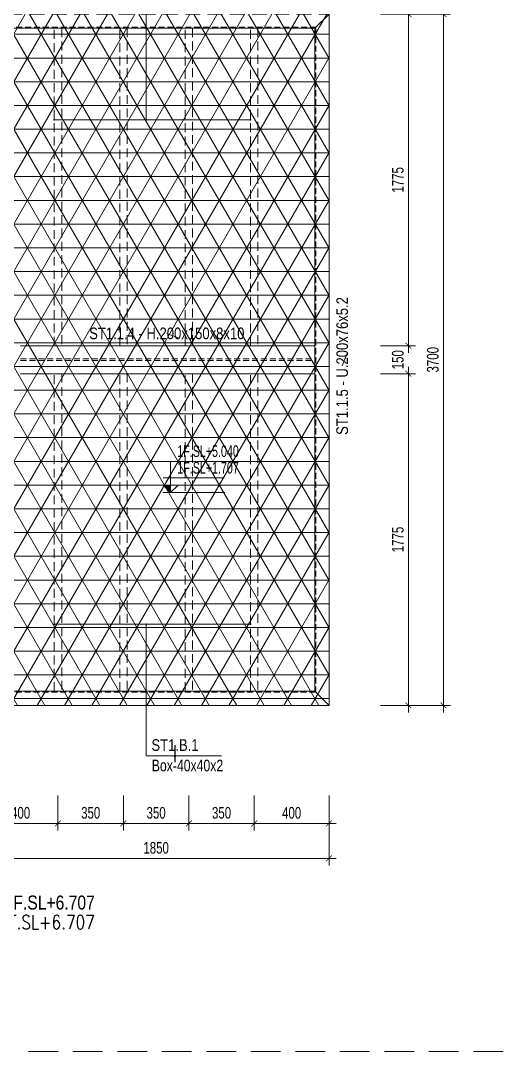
# Model space of a CAD drawing. Header units: millimetres. Extents: x 80771 to 163038, y -101774 to -59328.
# Drawn here: x 87159 to 89736, y -80503 to -74986 of the extents above; entities that cross this region are included whole.
import ezdxf
from ezdxf.enums import TextEntityAlignment as Align

# ---------------------------------------------------------------- set-up
doc = ezdxf.new("R2010")
doc.units = ezdxf.units.MM
doc.linetypes.add('HIDDEN2', pattern=[4.7625, 3.175, -1.5875])
for name, color, linetype, lineweight in [('$0$NDC_S_ANNO', 7, 'Continuous', 20), ('$0$NDC_S_DIM', 1, 'Continuous', 15), ('NDC_S-ANNO', 7, 'Continuous', 20), ('NDC_S-BEAM-NAME-VERT', 7, 'Continuous', 20), ('NDC_S-BEAM-STEL', 30, 'HIDDEN2', 18), ('NDC_S-DIMS', 1, 'Continuous', 15), ('NDC_S-HIDN', 8, 'HIDDEN2', 13), ('NDC_S-TEXT-SYMB', 7, 'Continuous', 20), ('NDC_S-TEXT-VIE', 7, 'Continuous', 20), ('NDC_S_ANNO', 7, 'Continuous', 20), ('NDC_S_BEAM NAME', 7, 'Continuous', 9), ('NDC_S_CONTINUOUS', 3, 'Continuous', 20), ('NDC_S_DIM', 1, 'Continuous', 15), ('NDC_S_ENG TITLE', 3, 'Continuous', 20), ('NDC_S_HATCH MATERIAL', 8, 'Continuous', 13), ('NDC_S_HIDDEN', 8, 'HIDDEN2', 13), ('NDC_S_TEXT SYMBOL', 7, 'Continuous', 20), ('NDC_S_VN TITLE', 6, 'Continuous', 35)]:
    doc.layers.add(name, color=color, linetype=linetype, lineweight=lineweight)
doc.styles.add('$0$ARIAL', font='arial.ttf', dxfattribs={"width": 0.8})
doc.styles.add('$0$NDC_DIM', font='', dxfattribs={"width": 0.75})
doc.styles.add('ARIAL', font='arial.ttf', dxfattribs={"width": 0.8})
doc.styles.add('NDC_ANNO', font='', dxfattribs={"width": 0.8})
doc.styles.add('NDC_ARIAL', font='arial.ttf', dxfattribs={"width": 0.85})
doc.styles.add('NDC_DIM', font='', dxfattribs={"width": 0.75})
doc.styles.add('NDC_EN TXT', font='romans.shx', dxfattribs={"width": 0.8})
doc.styles.add('NDC_VIE TXT', font='arial.ttf', dxfattribs={"width": 0.8})
doc.styles.get('$0$NDC_DIM').set_extended_font_data('Dotum')
doc.styles.get('NDC_ANNO').set_extended_font_data('Dotum')
doc.styles.get('NDC_DIM').set_extended_font_data('Dotum')
doc.dimstyles.new('$0$NDC_dim_iso', dxfattribs={"dimtxt": 2.5, "dimasz": 1, "dimexe": 1.5, "dimexo": 2.5, "dimgap": 1, "dimtad": 1, "dimdec": 0, "dimzin": 0, "dimdsep": 46, "dimtxsty": '$0$NDC_DIM', "dimblk": '$0$DIMMARK', "dimcen": 0.09, "dimdle": 1.2, "dimclrd": 1, "dimclre": 1, "dimclrt": 3, "dimadec": 0, "dimazin": 0, "dimtfac": 1, "dimtdec": 0, "dimtix": 1, "dimtofl": 0, "dimtmove": 0, "dimatfit": 3, "dimfxl": 8, "dimfxlon": 1, "dimtolj": 1, "dimtzin": 0, "dimarcsym": 0})
doc.dimstyles.new('NDC_dim_25', dxfattribs={"dimscale": 25, "dimtxt": 2.5, "dimasz": 1.5, "dimexe": 1.5, "dimexo": 2.5, "dimgap": 1, "dimtad": 1, "dimdec": 0, "dimrnd": 0.001, "dimzin": 0, "dimdsep": 46, "dimtxsty": 'NDC_DIM', "dimblk": 'DIMMARK', "dimcen": 0, "dimdle": 1.2, "dimclrd": 256, "dimclre": 256, "dimclrt": 3, "dimadec": 0, "dimazin": 0, "dimtfac": 1, "dimtdec": 0, "dimtix": 1, "dimtofl": 0, "dimtmove": 2, "dimatfit": 3, "dimfxl": 6, "dimfxlon": 1, "dimtolj": 1, "dimtzin": 0, "dimlwd": -1, "dimlwe": -1, "dimarcsym": 0})
doc.dimstyles.new('NDC_dim_iso', dxfattribs={"dimtxt": 2.5, "dimasz": 1.5, "dimexe": 1.5, "dimexo": 1.5, "dimgap": 1, "dimtad": 1, "dimdec": 0, "dimrnd": 0.001, "dimzin": 0, "dimdsep": 46, "dimtxsty": 'NDC_DIM', "dimblk": 'DIMMARK', "dimcen": 0, "dimdle": 1.2, "dimclrd": 256, "dimclre": 256, "dimclrt": 3, "dimadec": 0, "dimazin": 0, "dimtfac": 1, "dimtdec": 0, "dimtix": 1, "dimtofl": 0, "dimtmove": 2, "dimatfit": 3, "dimfxl": 6, "dimfxlon": 1, "dimtolj": 1, "dimtzin": 0, "dimlwd": -1, "dimlwe": -1, "dimarcsym": 0})

# ---------------------------------------------------------------- blocks, each defined once
blk = doc.blocks.new('DIMMARK')
at = {"layer": 'NDC_S_DIM', "color": 1}
blk.add_line((-1.5, 0), (1, 0), dxfattribs=at)
at = {"layer": 'NDC_S_DIM', "color": 2, "const_width": 0.1}
blk.add_lwpolyline([(-0.42, -0.42), (0.42, 0.42)], dxfattribs=at)
blk = doc.blocks.new('*D218')
at = {"layer": 'Defpoints', "color": 0, "transparency": 16777216}
for p in [(86958.6, -78650.6), (88808.6, -78650.6), (88808.6, -79469.8)]:
    blk.add_point(p, dxfattribs=at)
at = {"layer": 'NDC_S_DIM', "transparency": 16777216}
for p, q in [((86958.6, -79319.8), (86958.6, -79507.3)), ((88808.6, -79319.8), (88808.6, -79507.3)), ((86996.1, -79469.8), (88771.1, -79469.8))]:
    blk.add_line(p, q, dxfattribs=at)
at = {"layer": 'NDC_S_DIM', "transparency": 16777216, "xscale": 37.5, "yscale": 37.5, "zscale": 37.5, "rotation": 180}
blk.add_blockref('DIMMARK', (86958.6, -79469.8), dxfattribs=at)
at = {"layer": 'NDC_S_DIM', "transparency": 16777216, "xscale": 37.5, "yscale": 37.5, "zscale": 37.5}
blk.add_blockref('DIMMARK', (88808.6, -79469.8), dxfattribs=at)
at = {"layer": 'NDC_S_DIM', "color": 3, "transparency": 16777216, "insert": (87883.6, -79413.6), "char_height": 62.5, "attachment_point": 5, "style": 'NDC_DIM'}
blk.add_mtext('\\A1;1850', dxfattribs=at)
blk = doc.blocks.new('*D232')
at = {"layer": 'Defpoints', "color": 0, "transparency": 16777216}
for p in [(86958.6, -78650.6), (87358.6, -78650.6), (87358.6, -79282.3)]:
    blk.add_point(p, dxfattribs=at)
at = {"layer": 'NDC_S_DIM', "transparency": 16777216}
for p, q in [((86958.6, -79132.3), (86958.6, -79319.8)), ((87358.6, -79132.3), (87358.6, -79319.8)), ((86996.1, -79282.3), (87321.1, -79282.3))]:
    blk.add_line(p, q, dxfattribs=at)
at = {"layer": 'NDC_S_DIM', "transparency": 16777216, "xscale": 37.5, "yscale": 37.5, "zscale": 37.5, "rotation": 180}
blk.add_blockref('DIMMARK', (86958.6, -79282.3), dxfattribs=at)
at = {"layer": 'NDC_S_DIM', "transparency": 16777216, "xscale": 37.5, "yscale": 37.5, "zscale": 37.5}
blk.add_blockref('DIMMARK', (87358.6, -79282.3), dxfattribs=at)
at = {"layer": 'NDC_S_DIM', "color": 3, "transparency": 16777216, "insert": (87158.6, -79226.1), "char_height": 62.5, "attachment_point": 5, "style": 'NDC_DIM'}
blk.add_mtext('\\A1;400', dxfattribs=at)
blk = doc.blocks.new('*D233')
at = {"layer": 'Defpoints', "color": 0, "transparency": 16777216}
for p in [(87358.6, -78650.6), (87708.6, -78650.6), (87708.6, -79282.3)]:
    blk.add_point(p, dxfattribs=at)
at = {"layer": 'NDC_S_DIM', "transparency": 16777216}
for p, q in [((87358.6, -79132.3), (87358.6, -79319.8)), ((87708.6, -79132.3), (87708.6, -79319.8)), ((87396.1, -79282.3), (87671.1, -79282.3))]:
    blk.add_line(p, q, dxfattribs=at)
at = {"layer": 'NDC_S_DIM', "transparency": 16777216, "xscale": 37.5, "yscale": 37.5, "zscale": 37.5, "rotation": 180}
blk.add_blockref('DIMMARK', (87358.6, -79282.3), dxfattribs=at)
at = {"layer": 'NDC_S_DIM', "transparency": 16777216, "xscale": 37.5, "yscale": 37.5, "zscale": 37.5}
blk.add_blockref('DIMMARK', (87708.6, -79282.3), dxfattribs=at)
at = {"layer": 'NDC_S_DIM', "color": 3, "transparency": 16777216, "insert": (87533.6, -79226.1), "char_height": 62.5, "attachment_point": 5, "style": 'NDC_DIM'}
blk.add_mtext('\\A1;350', dxfattribs=at)
blk = doc.blocks.new('*D234')
at = {"layer": 'Defpoints', "color": 0, "transparency": 16777216}
for p in [(87708.6, -78650.6), (88058.6, -78650.6), (88058.6, -79282.3)]:
    blk.add_point(p, dxfattribs=at)
at = {"layer": 'NDC_S_DIM', "transparency": 16777216}
for p, q in [((87708.6, -79132.3), (87708.6, -79319.8)), ((88058.6, -79132.3), (88058.6, -79319.8)), ((87746.1, -79282.3), (88021.1, -79282.3))]:
    blk.add_line(p, q, dxfattribs=at)
at = {"layer": 'NDC_S_DIM', "transparency": 16777216, "xscale": 37.5, "yscale": 37.5, "zscale": 37.5, "rotation": 180}
blk.add_blockref('DIMMARK', (87708.6, -79282.3), dxfattribs=at)
at = {"layer": 'NDC_S_DIM', "transparency": 16777216, "xscale": 37.5, "yscale": 37.5, "zscale": 37.5}
blk.add_blockref('DIMMARK', (88058.6, -79282.3), dxfattribs=at)
at = {"layer": 'NDC_S_DIM', "color": 3, "transparency": 16777216, "insert": (87883.6, -79226.1), "char_height": 62.5, "attachment_point": 5, "style": 'NDC_DIM'}
blk.add_mtext('\\A1;350', dxfattribs=at)
blk = doc.blocks.new('*D235')
at = {"layer": 'Defpoints', "color": 0, "transparency": 16777216}
for p in [(88058.6, -78650.6), (88408.6, -78650.6), (88408.6, -79282.3)]:
    blk.add_point(p, dxfattribs=at)
at = {"layer": 'NDC_S_DIM', "transparency": 16777216}
for p, q in [((88058.6, -79132.3), (88058.6, -79319.8)), ((88408.6, -79132.3), (88408.6, -79319.8)), ((88096.1, -79282.3), (88371.1, -79282.3))]:
    blk.add_line(p, q, dxfattribs=at)
at = {"layer": 'NDC_S_DIM', "transparency": 16777216, "xscale": 37.5, "yscale": 37.5, "zscale": 37.5, "rotation": 180}
blk.add_blockref('DIMMARK', (88058.6, -79282.3), dxfattribs=at)
at = {"layer": 'NDC_S_DIM', "transparency": 16777216, "xscale": 37.5, "yscale": 37.5, "zscale": 37.5}
blk.add_blockref('DIMMARK', (88408.6, -79282.3), dxfattribs=at)
at = {"layer": 'NDC_S_DIM', "color": 3, "transparency": 16777216, "insert": (88233.6, -79226.1), "char_height": 62.5, "attachment_point": 5, "style": 'NDC_DIM'}
blk.add_mtext('\\A1;350', dxfattribs=at)
blk = doc.blocks.new('*D236')
at = {"layer": 'Defpoints', "color": 0, "transparency": 16777216}
for p in [(88408.6, -78650.6), (88808.6, -78650.6), (88808.6, -79282.3)]:
    blk.add_point(p, dxfattribs=at)
at = {"layer": 'NDC_S_DIM', "transparency": 16777216}
for p, q in [((88408.6, -79132.3), (88408.6, -79319.8)), ((88808.6, -79132.3), (88808.6, -79319.8)), ((88446.1, -79282.3), (88771.1, -79282.3))]:
    blk.add_line(p, q, dxfattribs=at)
at = {"layer": 'NDC_S_DIM', "transparency": 16777216, "xscale": 37.5, "yscale": 37.5, "zscale": 37.5, "rotation": 180}
blk.add_blockref('DIMMARK', (88408.6, -79282.3), dxfattribs=at)
at = {"layer": 'NDC_S_DIM', "transparency": 16777216, "xscale": 37.5, "yscale": 37.5, "zscale": 37.5}
blk.add_blockref('DIMMARK', (88808.6, -79282.3), dxfattribs=at)
at = {"layer": 'NDC_S_DIM', "color": 3, "transparency": 16777216, "insert": (88608.6, -79226.1), "char_height": 62.5, "attachment_point": 5, "style": 'NDC_DIM'}
blk.add_mtext('\\A1;400', dxfattribs=at)
blk = doc.blocks.new('*D237')
at = {"layer": 'Defpoints', "color": 0, "transparency": 16777216}
for p in [(88808.6, -76875.6), (89233.3, -76875.6), (88808.6, -78650.6)]:
    blk.add_point(p, dxfattribs=at)
at = {"layer": 'NDC_S_DIM', "transparency": 16777216}
for p, q in [((89083.3, -76875.6), (89270.8, -76875.6)), ((89233.3, -78613.1), (89233.3, -76913.1)), ((89083.3, -78650.6), (89270.8, -78650.6))]:
    blk.add_line(p, q, dxfattribs=at)
at = {"layer": 'NDC_S_DIM', "transparency": 16777216, "xscale": 37.5, "yscale": 37.5, "zscale": 37.5}
for p, rotation in [((89233.3, -76875.6), 90), ((89233.3, -78650.6), 270)]:
    blk.add_blockref('DIMMARK', p, dxfattribs=dict(at, rotation=rotation))
at = {"layer": 'NDC_S_DIM', "color": 3, "transparency": 16777216, "insert": (89177, -77763.1), "char_height": 62.5, "attachment_point": 5, "rotation": 90, "style": 'NDC_DIM'}
blk.add_mtext('\\A1;1775', dxfattribs=at)
blk = doc.blocks.new('*D238')
at = {"layer": 'Defpoints', "color": 0, "transparency": 16777216}
for p in [(88808.6, -76725.6), (89233.3, -76725.6), (88808.6, -76875.6)]:
    blk.add_point(p, dxfattribs=at)
at = {"layer": 'NDC_S_DIM', "transparency": 16777216}
for p, q in [((89233.3, -76688.1), (89233.3, -76650.6)), ((89083.3, -76725.6), (89270.8, -76725.6)), ((89083.3, -76875.6), (89270.8, -76875.6)), ((89233.3, -76913.1), (89233.3, -76950.6))]:
    blk.add_line(p, q, dxfattribs=at)
at = {"layer": 'NDC_S_DIM', "transparency": 16777216, "xscale": 37.5, "yscale": 37.5, "zscale": 37.5}
for p, rotation in [((89233.3, -76725.6), 270), ((89233.3, -76875.6), 90)]:
    blk.add_blockref('DIMMARK', p, dxfattribs=dict(at, rotation=rotation))
at = {"layer": 'NDC_S_DIM', "color": 3, "transparency": 16777216, "insert": (89177, -76800.6), "char_height": 62.5, "attachment_point": 5, "rotation": 90, "style": 'NDC_DIM'}
blk.add_mtext('\\A1;150', dxfattribs=at)
blk = doc.blocks.new('*D239')
at = {"layer": 'Defpoints', "color": 0, "transparency": 16777216}
for p in [(88808.6, -74950.6), (89233.3, -74950.6), (88808.6, -76725.6)]:
    blk.add_point(p, dxfattribs=at)
at = {"layer": 'NDC_S_DIM', "transparency": 16777216}
for p, q in [((89083.3, -74950.6), (89270.8, -74950.6)), ((89233.3, -76688.1), (89233.3, -74988.1)), ((89083.3, -76725.6), (89270.8, -76725.6))]:
    blk.add_line(p, q, dxfattribs=at)
at = {"layer": 'NDC_S_DIM', "transparency": 16777216, "xscale": 37.5, "yscale": 37.5, "zscale": 37.5}
for p, rotation in [((89233.3, -74950.6), 90), ((89233.3, -76725.6), 270)]:
    blk.add_blockref('DIMMARK', p, dxfattribs=dict(at, rotation=rotation))
at = {"layer": 'NDC_S_DIM', "color": 3, "transparency": 16777216, "insert": (89177, -75838.1), "char_height": 62.5, "attachment_point": 5, "rotation": 90, "style": 'NDC_DIM'}
blk.add_mtext('\\A1;1775', dxfattribs=at)
blk = doc.blocks.new('*D240')
at = {"layer": 'Defpoints', "color": 0, "transparency": 16777216}
for p in [(88808.6, -74950.6), (89420.8, -74950.6), (88808.6, -78650.6)]:
    blk.add_point(p, dxfattribs=at)
at = {"layer": 'NDC_S_DIM', "transparency": 16777216}
for p, q in [((89270.8, -74950.6), (89458.3, -74950.6)), ((89420.8, -78613.1), (89420.8, -74988.1)), ((89270.8, -78650.6), (89458.3, -78650.6))]:
    blk.add_line(p, q, dxfattribs=at)
at = {"layer": 'NDC_S_DIM', "transparency": 16777216, "xscale": 37.5, "yscale": 37.5, "zscale": 37.5}
for p, rotation in [((89420.8, -74950.6), 90), ((89420.8, -78650.6), 270)]:
    blk.add_blockref('DIMMARK', p, dxfattribs=dict(at, rotation=rotation))
at = {"layer": 'NDC_S_DIM', "color": 3, "transparency": 16777216, "insert": (89364.5, -76800.6), "char_height": 62.5, "attachment_point": 5, "rotation": 90, "style": 'NDC_DIM'}
blk.add_mtext('\\A1;3700', dxfattribs=at)
blk = doc.blocks.new('kata_block_CT')
at = {"layer": 'NDC_S_ANNO'}
blk.add_hatch(color=3, dxfattribs=at).paths.add_polyline_path([(0, 1.6), (-1.61, 1.6), (0, 0)])
at = {"layer": 'NDC_S_ANNO', "ltscale": 50}
h = blk.add_hatch(dxfattribs=at)
h.set_pattern_fill('ANSI31', color=256, scale=1.406, style=0)
h.paths.add_polyline_path([(0, 1.6), (0, 0), (1.61, 1.6)])
for p, q in [((-1.59, 3.14), (11.47, 3.14)), ((11.56, 0), (-1.64, 0))]:
    blk.add_line(p, q, dxfattribs=at)
for points in [[(0, 6.69), (0, 0)], [(0, 0), (-1.61, 1.6), (0, 1.6)], [(0, 0), (1.61, 1.6), (0, 1.6)]]:
    blk.add_lwpolyline(points, dxfattribs=at)
at = {"layer": 'NDC_S_ANNO', "color": 8, "ltscale": 50}
blk.add_lwpolyline([(0, 0), (-1.61, 1.6), (0, 1.6)], dxfattribs=at)
at = {"layer": 'NDC_S_TEXT SYMBOL', "color": 3, "style": 'NDC_ANNO', "width": 0.8}
blk.add_attdef('CT', (1.41, 4.07), '', height=2.5, dxfattribs=at)
blk = doc.blocks.new('$0$DIMMARK')
at = {"layer": '$0$NDC_S_DIM', "color": 1}
blk.add_line((-1.5, 0), (1, 0), dxfattribs=at)
at = {"layer": '$0$NDC_S_DIM', "color": 2, "const_width": 0.1}
blk.add_lwpolyline([(-0.42, -0.42), (0.42, 0.42)], dxfattribs=at)
blk = doc.blocks.new('Drawing name_symbol')
at = {"layer": 'NDC_S_ENG TITLE', "style": 'NDC_EN TXT', "width": 0.8}
blk.add_attdef('SECTDET1', text='', height=5, dxfattribs=at).set_placement((0, 1.01), align=Align.CENTER)
at = {"layer": 'NDC_S_TEXT SYMBOL', "lineweight": 25, "style": 'NDC_ANNO', "width": 0.8}
blk.add_attdef('SSCALE', text='', height=2.5, dxfattribs=at).set_placement((0, -4), align=Align.CENTER)
at = {"layer": 'NDC_S_VN TITLE', "style": 'NDC_VIE TXT', "width": 0.8}
blk.add_attdef('SECTDET2', text='', height=5, dxfattribs=at).set_placement((0, 7.97), align=Align.CENTER)
blk = doc.blocks.new('*U6')
at = {"layer": '$0$NDC_S_ANNO', "ltscale": 0.8, "style": '$0$ARIAL', "width": 0.8}
blk.add_attdef('TEN', text='', height=2.5, dxfattribs=at).set_placement((-2.58, 1.03), align=Align.MIDDLE_CENTER)
at = {"layer": '$0$NDC_S_ANNO', "ltscale": 0.8, "style": '$0$ARIAL', "width": 0.8, "flags": 1}
blk.add_attdef('CHU_THICH', text='', height=2.5, dxfattribs=at).set_placement((0, 0), align=Align.MIDDLE_CENTER)
at = {"layer": 'Defpoints'}
blk.add_leader([(0, 0), (-2.58, 1.03)], dimstyle='$0$NDC_dim_iso', override={"dimgap": 0.625, "dimtad": 0}, dxfattribs=at)
blk = doc.blocks.new('*U9')
at = {"layer": 'NDC_S-ANNO', "ltscale": 0.8, "style": 'ARIAL', "width": 0.8}
blk.add_attdef('TEN', text='', height=2.5, dxfattribs=at).set_placement((0, 3.63), align=Align.MIDDLE_CENTER)
at = {"layer": 'NDC_S-ANNO', "ltscale": 0.8, "style": 'ARIAL', "width": 0.8, "flags": 1}
blk.add_attdef('CHU_THICH', text='', height=2.5, dxfattribs=at).set_placement((0, 0), align=Align.MIDDLE_CENTER)
at = {"layer": 'Defpoints'}
blk.add_leader([(0, 0), (0, 3.63)], dimstyle='NDC_dim_iso', override={"dimgap": 0.625, "dimtad": 0}, dxfattribs=at)

msp = doc.modelspace()

# ---------------------------------------------------------------- hatches: boundary and pattern name
at = {"layer": 'NDC_S_HATCH MATERIAL'}
h = msp.add_hatch(dxfattribs=at)
h.set_pattern_fill('NET3', color=256, scale=40)
h.set_pattern_definition([(0, (148786.01, -32513.83), (0, 127), []), (60, (148786.01, -32513.83), (-109.98523, 63.5), []), (120, (148786.01, -32513.83), (-109.98523, -63.5), [])])
h.paths.add_polyline_path([(86968.6, -74950.6), (88808.6, -74950.6), (88808.6, -78650.6), (86968.6, -78650.6)])

# ---------------------------------------------------------------- linework, layer by layer
at = {"layer": 'NDC_S-BEAM-STEL', "ltscale": 15}
for points in [[(87338.6, -75026.6), (87378.6, -75026.6), (87378.6, -76725.6), (87338.6, -76725.6)], [(87688.6, -75026.6), (87728.6, -75026.6), (87728.6, -76725.6), (87688.6, -76725.6)], [(88038.6, -75026.6), (88078.6, -75026.6), (88078.6, -76725.6), (88038.6, -76725.6)], [(88388.6, -75026.6), (88428.6, -75026.6), (88428.6, -76725.6), (88388.6, -76725.6)], [(87338.6, -76875.6), (87378.6, -76875.6), (87378.6, -78574.6), (87338.6, -78574.6)], [(87688.6, -76875.6), (87728.6, -76875.6), (87728.6, -78574.6), (87688.6, -78574.6)], [(88038.6, -76875.6), (88078.6, -76875.6), (88078.6, -78574.6), (88038.6, -78574.6)], [(88388.6, -76875.6), (88428.6, -76875.6), (88428.6, -78574.6), (88388.6, -78574.6)]]:
    msp.add_lwpolyline(points, close=True, dxfattribs=at)
at = {"layer": 'NDC_S-HIDN', "ltscale": 10}
for p, q in [((87158.6, -76796.6), (88732.6, -76796.6)), ((87158.6, -76804.6), (88732.6, -76804.6))]:
    msp.add_line(p, q, dxfattribs=at)
at = {"layer": 'NDC_S-HIDN', "ltscale": 25}
msp.add_lwpolyline([(86968.6, -74950.6), (88808.6, -74950.6), (88808.6, -78650.6), (86968.6, -78650.6), (86968.6, -76725.6)], dxfattribs=at)
at = {"layer": 'NDC_S-HIDN', "ltscale": 10}
msp.add_lwpolyline([(84418.2, -78580.6), (88738.6, -78580.6), (88738.6, -75020.6), (82478.6, -75020.6), (82478.6, -78580.6), (84377, -78580.6)], dxfattribs=at)
at = {"layer": 'NDC_S_CONTINUOUS'}
for p, q in [((88732.6, -75026.6), (88808.6, -74950.6)), ((88808.6, -78650.6), (88808.6, -74950.6)), ((88732.6, -75026.6), (82484.6, -75026.6)), ((88732.6, -78574.6), (88732.6, -75026.6)), ((87158.6, -76725.6), (88732.6, -76725.6)), ((87158.6, -76875.6), (88732.6, -76875.6)), ((84418.2, -78574.6), (88732.6, -78574.6)), ((88732.6, -78574.6), (88808.6, -78650.6)), ((84418.2, -78650.6), (88808.6, -78650.6))]:
    msp.add_line(p, q, dxfattribs=at)
at = {"layer": 'NDC_S_HIDDEN', "ltscale": 50}
msp.add_line((80770.9, -80502.7), (98701.5, -80502.7), dxfattribs=at)

# ---------------------------------------------------------------- block references
at = {"layer": 'NDC_S-ANNO'}
ref = msp.add_blockref('kata_block_CT', (87961.4, -77511.9), dxfattribs=dict(at, xscale=25, yscale=25, zscale=25))
ref.add_attrib('CT', '1F.SL+1.707', (87996.7, -77410.2), dxfattribs={"layer": 'NDC_S-TEXT-SYMB', "color": 3, "height": 62.5, "style": 'NDC_ANNO', "width": 0.7})
at = {"layer": 'NDC_S-BEAM-NAME-VERT', "xscale": 24.99999999999998, "yscale": 24.99999999999998, "zscale": 24.99999999999998}
msp.add_blockref('*U9', (87984.7, -78953.9), dxfattribs=at).add_auto_attribs({'TEN': 'ST1.B.1'})
at = {"layer": 'NDC_S_ANNO', "xscale": 15, "yscale": 15, "zscale": 15}
msp.add_blockref('Drawing name_symbol', (85373.8, -79863.1), dxfattribs=at).add_auto_attribs({'SECTDET1': 'STAIRS ST1 STRUCTURAL PLAN OF LEVEL B1F TO LEVEL 1F.SL+3.373, LEVEL 1F.SL+3.373 TO 1F.SL+6.707', 'SECTDET2': 'MẶT BẰNG KẾT CẤU THANG THÉP ST1 TỪ TẦNG 1 LÊN CỐT 1F.SL+3.373, CỐT 1F.SL+3.373 ÐẾN 1F.SL+6.707', 'SSCALE': 'SCALE 1 : 25'})
at = {"layer": 'NDC_S_BEAM NAME', "xscale": 25, "yscale": 25, "zscale": 25, "rotation": 90}
msp.add_blockref('*U6', (88904.8, -76769.7), dxfattribs=at).add_auto_attribs({'TEN': 'ST1.1.5 - U.200x76x5.2'})
at = {"layer": 'NDC_S_BEAM NAME', "xscale": 25, "yscale": 25, "zscale": 25}
msp.add_blockref('*U6', (88005.2, -76685.4), dxfattribs=at).add_auto_attribs({'TEN': 'ST1.1.4 - H.200x150x8x10'})

# ---------------------------------------------------------------- texts
at = {"layer": 'NDC_S-TEXT-SYMB', "color": 3, "style": 'NDC_ANNO', "width": 0.7}
msp.add_text('1F.SL+5.040', height=62.5, dxfattribs=at).set_placement((87996.7, -77321.4))
at = {"layer": 'NDC_S-TEXT-VIE', "style": 'NDC_ARIAL', "width": 0.75}
msp.add_text('Box-40x40x2', height=62.5, dxfattribs=at).set_placement((87860.3, -78972.6), align=Align.MIDDLE_LEFT)

# ---------------------------------------------------------------- dimensions: what is measured, and where the dimension line sits
at = {"layer": 'NDC_S_DIM'}
for base, p1, p2, picture, middle in [((89233.3, -74950.6), (88808.6, -76725.6), (88808.6, -74950.6), '*D239', (89177, -75838.1)), ((89420.8, -74950.6), (88808.6, -78650.6), (88808.6, -74950.6), '*D240', (89364.5, -76800.6)), ((89233.3, -76725.6), (88808.6, -76875.6), (88808.6, -76725.6), '*D238', (89177, -76800.6)), ((89233.3, -76875.6), (88808.6, -78650.6), (88808.6, -76875.6), '*D237', (89177, -77763.1))]:
    dim = msp.add_linear_dim(base=base, p1=p1, p2=p2, angle=90, dimstyle='NDC_dim_25', dxfattribs=at)
    dim.commit()
    dim.dimension.update_dxf_attribs({"geometry": picture, "text_midpoint": middle})
for base, p1, p2, picture, middle in [((88808.6, -79469.8), (86958.6, -78650.6), (88808.6, -78650.6), '*D218', (87883.6, -79413.6)), ((87358.6, -79282.3), (86958.6, -78650.6), (87358.6, -78650.6), '*D232', (87158.6, -79226.1)), ((87708.6, -79282.3), (87358.6, -78650.6), (87708.6, -78650.6), '*D233', (87533.6, -79226.1)), ((88058.6, -79282.3), (87708.6, -78650.6), (88058.6, -78650.6), '*D234', (87883.6, -79226.1)), ((88408.6, -79282.3), (88058.6, -78650.6), (88408.6, -78650.6), '*D235', (88233.6, -79226.1)), ((88808.6, -79282.3), (88408.6, -78650.6), (88808.6, -78650.6), '*D236', (88608.6, -79226.1))]:
    dim = msp.add_linear_dim(base=base, p1=p1, p2=p2, dimstyle='NDC_dim_25', dxfattribs=at)
    dim.commit()
    dim.dimension.update_dxf_attribs({"geometry": picture, "text_midpoint": middle})

# ---------------------------------------------------------------- leaders
at = {"layer": 'NDC_S-DIMS', "linetype": 'Continuous'}
for points, override in [([(87831, -75516.6), (87831, -74777), (88233.2, -74777)], {"dimgap": 1, "dimtad": 0, "dimldrblk": 'DotSmall'}), ([(87338.6, -75516.6), (88388.6, -75516.6)], {"dimtad": 0, "dimldrblk": 'DotSmall'}), ([(88388.6, -75516.6), (87338.6, -75516.6)], {"dimtad": 0, "dimldrblk": 'DotSmall'}), ([(87338.6, -78216.8), (88388.6, -78216.8)], {"dimtad": 0, "dimldrblk": 'DotSmall'}), ([(88388.6, -78216.8), (87338.6, -78216.8)], {"dimtad": 0, "dimldrblk": 'DotSmall'}), ([(87831, -78216.8), (87831, -78920.9), (88233.2, -78920.9)], {"dimgap": 1, "dimtad": 0, "dimldrblk": 'DotSmall'})]:
    msp.add_leader(points, dimstyle='NDC_dim_25', override=override, dxfattribs=at)

doc.saveas('drawing.dxf')
